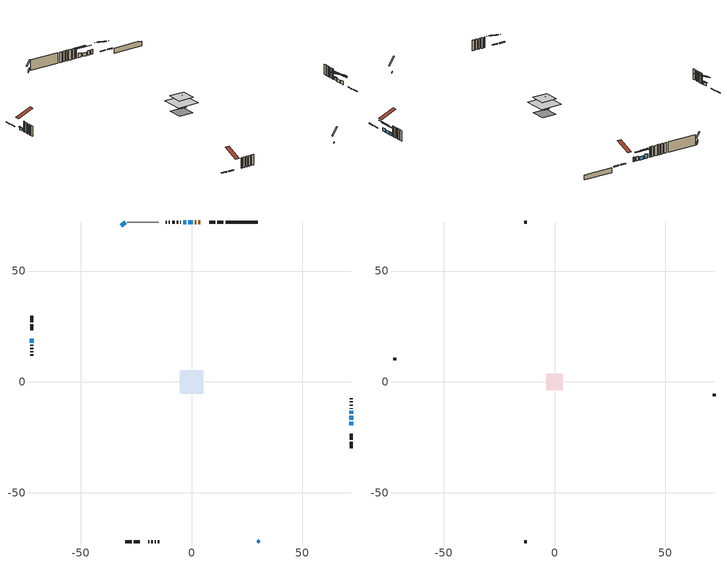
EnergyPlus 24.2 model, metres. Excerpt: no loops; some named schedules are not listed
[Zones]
conditioned space
 floor outside (Floor1 construction): -1.52,-1.52 -1.52,1.52 1.52,1.52 1.52,-1.52 z0.25
 floor adiabatic (AdiabaticFloorConstruction): -5.19,-5.19 -5.19,5.19 5.19,5.19 5.19,-5.19 z2.69
 floor foundation (Slab1 construction): -3.46,-3.46 -3.46,3.46 3.46,3.46 3.46,-3.46 z-2.11
 wall outside (RimJoist1 construction): 14.39,72.07 11.54,72.07 / -29.85,-72.07 -27,-72.07 / -72.07,29.85 -72.07,27 / 72.07,-29.85 72.07,-27 z0.25:0.55
 wall outside (RimJoist2 construction): 10.61,72.07 7.89,72.07 / -26.07,-72.07 -23.35,-72.07 / -72.07,26.07 -72.07,23.35 / 72.07,-26.07 72.07,-23.35 z0.25:0.55
 wall outside (AdiabaticWallConstruction 1): 3.99,72.07 3.13,72.07 z0.25:2.28
 wall outside (AdiabaticWallConstruction): 72.07,-19.45 72.07,-17.85 / 0.46,72.07 -1.37,72.07 / -29.85,72.07 -31.58,70.35 z0.25:1.77; 72.07,-16.92 72.07,-15.14 / 72.07,-14.22 72.07,-12.99 / -72.07,19.45 -72.07,17.62 z0.25:1.47; -2.3,72.07 -3.82,72.07 z0.25:2.28; 29.85,-72.07 30.5,-71.43 z0.25:0.71
 wall outside (Wall1 construction): -4.75,72.07 -5.1,72.07 / -19.45,-72.07 -19.1,-72.07 / -72.07,16.69 -72.07,16.34 / 72.07,-12.07 72.07,-11.71 z0.25:5.13
 wall outside (Wall2 construction): -6.03,72.07 -6.67,72.07 / -18.17,-72.07 -17.53,-72.07 / -72.07,15.41 -72.07,14.78 / 72.07,-10.79 72.07,-10.15 z0.25:5.13
 wall outside (Wall4 construction): -9.69,72.07 -10.14,72.07 / -16.6,-72.07 -16.16,-72.07 / -72.07,13.85 -72.07,13.4 / 72.07,-9.22 72.07,-8.77 z0.25:5.13
 wall outside (Wall5 construction): -11.07,72.07 -11.67,72.07 / -15.23,-72.07 -14.63,-72.07 / -72.07,12.47 -72.07,11.87 / 72.07,-7.85 72.07,-7.24 z0.25:5.13
 wall foundation (FoundationWall1 construction): 15.32,72.07,-2.11 15.32,72.07,0.25 28.4,72.07,0.25 28.4,72.07,-0.04 29.85,72.07,-0.04 29.85,72.07,-2.11
 wall othersidecoefficients (AdiabaticWallConstruction 1): 2.2,72.07 1.39,72.07 z0.25:2.28
 wall othersidecoefficients (Wall3 construction): -7.59,72.07 -8.76,72.07 z0.25:5.13
 wall adiabatic (Wall8 construction): -14.65,72.07 -28.92,72.07 z0.25:5.13
 window (WindowConstruction): 72.07,-19.45 72.07,-17.85 z0.25:1.77
 window (WindowConstruction 1): 72.07,-16.92 72.07,-15.14 z0.25:1.47
 window (WindowConstruction 2): 72.07,-14.21 72.07,-12.99 z0.25:1.47
 window (WindowConstruction 3): 0.46,72.07 -1.37,72.07 z0.25:1.77
 window (WindowConstruction 4): -29.85,72.07 -31.58,70.35 z0.25:1.77
 window (WindowConstruction 5): -2.3,72.07 -3.82,72.07 z0.25:2.28
 window (WindowConstruction 6): -72.07,19.45 -72.07,17.62 z0.25:1.47
 window (WindowConstruction 7): 29.85,-72.07 30.5,-71.43 z0.25:0.71
 door (Door): 3.99,72.07 3.13,72.07 z0.25:2.28
 door inside (Door 1): 2.2,72.07 1.39,72.07 z0.25:2.28
 ceiling adiabatic (AdiabaticFloorConstruction): 5.19,-5.19 5.19,5.19 -5.19,5.19 -5.19,-5.19 z2.69
attic - vented
 floor to conditioned space (Floor2 construction Reversed): -3.72,-3.72 -3.72,3.72 3.72,3.72 3.72,-3.72 z5.13
 floor to conditioned space (Floor3 construction Reversed): -1.25,-1.25 -1.25,1.25 1.25,1.25 1.25,-1.25 z5.13
 wall outside (Wall6 construction): -12.6,72.07 -13.72,72.07 / -13.7,-72.07 -12.58,-72.07 / -72.07,10.94 -72.07,9.82 / 72.07,-6.31 72.07,-5.2 z0.25:5.13
 roof outside (Roof1 construction): 4.92,72.07,5.13 4.92,64.53,8.27 6.96,64.53,8.27 6.96,72.07,5.13; -20.38,-72.07,5.13 -20.38,-64.53,8.27 -22.42,-64.53,8.27 -22.42,-72.07,5.13; -72.07,20.38,5.13 -64.53,20.38,8.27 -64.53,22.42,8.27 -72.07,22.42,5.13; 72.07,-20.38,5.13 64.53,-20.38,8.27 64.53,-22.42,8.27 72.07,-22.42,5.13
shading: 72.07,-15.23 72.07,-22.07 72.49,-22.07 72.49,-15.23 z4.4; 72.07,-12.52 72.07,-19.54 72.49,-19.54 72.49,-12.52 z4.09; 72.07,-12.79 72.07,-14.42 72.49,-14.42 72.49,-12.79 z1.67; -3.99,72.07 3.08,72.07 3.08,72.49 -3.99,72.49 z4.4; -33.43,68.5 -28,73.93 -28.29,74.22 -33.72,68.79 z4.4; -6.44,72.07 0.32,72.07 0.32,72.49 -6.44,72.49 z4.9; -72.07,17.42 -72.07,19.65 -72.49,19.65 -72.49,17.42 z1.67; 34.06,-67.87 26.3,-75.63 26.59,-75.92 34.35,-68.16 z5.74
[Building]
Building 1: Terrain=Suburbs
[Site:Location]
Ottawa Intl AP_ON: Latitude {deg}=45.32; Longitude {deg}=-75.67; Time Zone {hr}=-5; Elevation {m}=115; Keep Site Location Information=Yes
[Site:GroundTemperature:Shallow]
1.18808, -1.19398, -1.38475, -0.254337, 4.28362, 8.80044, 12.7163, 15.1969, 15.4076, 13.3901, 9.57408, 5.19582
[Site:WaterMainsTemperature]
Calculation Method=Schedule; Temperature Schedule=mains temperature schedule
[Material] Roughness=Rough; Thermal Absorptance=0.9
Name | Thickness {m} | Conductivity {W/m-K} | Density {kg/m3} | Specific Heat {J/kg-K} | Solar Absorptance | Visible Absorptance
asphalt or fiberglass shingles | 0.00635 | 0.162714 | 1121.4 | 1465.45 | 0.4 | 0.4
ceiling loosefill ins | 0.169333 | 0.0480833 | 16.02 | 1046.75 | 0.7 | 0.7
ceiling stud and cavity | 0.1397 | 0.130919 | 65.682 | 1177.47 | 0.7 | 0.7
ceiling stud and cavity 1 | 0.1397 | 0.13334 | 65.682 | 1177.47 | 0.7 | 0.7
concrete 4.0 in. | 0.1016 | 1.803125 | 2242.8 | 837.4 | 0.7 | 0.7
concrete 8.0 in. | 0.2032 | 1.803125 | 2242.8 | 837.4 | 0.7 | 0.7
door material | 0.04445 | 0.053851 | 512.64 | 1214.23 | 0.7 | 0.7
door material 1 | 0.04445 | 0.060037 | 512.64 | 1214.23 | 0.7 | 0.7
exterior vertical ins | 0.0457286 | 0.029427 | 32.04 | 1214.23 | 0.7 | 0.7
floor covering | 0.0127 | 0.0433444 | 54.468 | 1339.84 | 0.6 | 0.6
floor rigid ins | 0.103632 | 0.029427 | 32.04 | 1214.23 | 0.7 | 0.7
floor rigid ins 1; wall rigid ins 2 | 0.512978 | 0.029427 | 32.04 | 1214.23 | 0.7 | 0.7
floor stud and cavity | 0.1397 | 0.126697 | 92.3553 | 1139.71 | 0.7 | 0.7
floor stud and cavity 1 | 0.1397 | 1.75129 | 37.0049 | 1207.88 | 0.7 | 0.7
furniture material conditioned space 1 | 0.1524 | 0.115458 | 640.8 | 1214.23 | 0.6 | 0.6
gypsum board | 0.0127 | 0.160291 | 801 | 837.4 | 0.6 | 0.6
gypsum board 1 | 0.0127 | 0.160291 | 801 | 837.4 | 0.7 | 0.7
osb sheathing 0.5 in. | 0.0127 | 0.115458 | 512.64 | 1214.23 | 0.7 | 0.7
osb sheathing 0.5 in. 1 | 0.0127 | 0.115458 | 512.64 | 1214.23 | 0.4 | 0.4
osb sheathing 0.75 in. | 0.01905 | 0.115458 | 512.64 | 1214.23 | 0.7 | 0.7
osb sheathing 2.0 in. | 0.0508 | 0.115458 | 512.64 | 1214.23 | 0.7 | 0.7
rim joist rigid ins; wall rigid ins | 0.051816 | 0.029427 | 32.04 | 1214.23 | 0.7 | 0.7
rim joist stud and cavity | 0.0508 | 0.0407728 | 125.044 | 1163.47 | 0.6 | 0.6
rim joist stud and cavity 1 | 0.0508 | 0.0404867 | 125.044 | 1163.47 | 0.6 | 0.6
wall rigid ins 1 | 0.051816 | 0.029427 | 32.04 | 1214.23 | 0.4 | 0.4
wall stud and cavity | 0.1397 | 0.329215 | 139.0536 | 1170.24 | 0.7 | 0.7
wall stud and cavity 1 | 0.1397 | 0.251076 | 139.0536 | 1170.24 | 0.7 | 0.7
wall stud and cavity 2 | 0.1397 | 0.0763937 | 139.0536 | 1170.24 | 0.7 | 0.7
wall stud and cavity 3 | 0.1397 | 0.365628 | 139.0536 | 1170.24 | 0.7 | 0.7
wall stud and cavity 4 | 0.1397 | 0.469481 | 139.0536 | 1170.24 | 0.7 | 0.7
wall stud and cavity 5 | 0.0889 | 6.9971 | 50.32683 | 1063.81 | 0.6 | 0.6
wall stud and cavity 6 | 0.1397 | 0.256312 | 139.0536 | 1170.24 | 0.7 | 0.7
wall stud and cavity 7 | 0.0889 | 0.380278 | 52.3479 | 1209.89 | 0.7 | 0.7
wall stud and cavity 8 | 0.0889 | 0.391764 | 83.0341 | 1211.67 | 0.7 | 0.7
wood siding | 0.0254 | 0.102417 | 544.68 | 1172.36 | 0.4 | 0.4
wood siding 1 | 0.00254 | 0.102417 | 544.68 | 1172.36 | 0.4 | 0.4
wood siding 2; wood siding 3; wood siding 4 | 0.0254 | 0.102417 | 544.68 | 1172.36 | 0.7 | 0.7
[WindowMaterial:SimpleGlazingSystem]
Name | U-Factor {W/m2-K} | Solar Heat Gain Coefficient
WindowMaterial | 2.1724 | 0.59
WindowMaterial 1 | 2.918492 | 0.63
WindowMaterial 2 | 2.93496 | 0.6
WindowMaterial 3 | 2.15594 | 0.6
WindowMaterial 4 | 2.188869 | 0.59
WindowMaterial 5 | 2.98606 | 0.58
WindowMaterial 6 | 2.95142 | 0.6
WindowMaterial 7 | 3.05136 | 0.42
[Construction]
AdiabaticFloorConstruction: floor stud and cavity 1, floor rigid ins 1, osb sheathing 0.75 in., floor covering
AdiabaticWallConstruction: wood siding 3, wall rigid ins 2, wall stud and cavity 7, gypsum board
AdiabaticWallConstruction 1: wood siding 4, wall rigid ins 2, wall stud and cavity 7, gypsum board
Door: door material
Door 1: door material 1
Floor1 construction: floor stud and cavity, floor rigid ins, osb sheathing 0.75 in., floor covering
Floor2 construction Reversed: gypsum board, ceiling stud and cavity, ceiling loosefill ins
Floor3 construction Reversed: gypsum board, ceiling stud and cavity 1, ceiling loosefill ins
FoundationWall1 construction: concrete 8.0 in., gypsum board 1
furniture construction conditioned space 1: furniture material conditioned space 1
PartitionWallConstruction: gypsum board, wall stud and cavity 8, gypsum board
RimJoist1 construction: wood siding 2, rim joist rigid ins, osb sheathing 2.0 in., rim joist stud and cavity
RimJoist2 construction: wood siding 2, rim joist rigid ins, osb sheathing 2.0 in., rim joist stud and cavity 1
Roof1 construction: asphalt or fiberglass shingles
Slab1 construction: concrete 4.0 in.
Wall1 construction: wood siding, wall rigid ins, osb sheathing 0.5 in., wall stud and cavity, gypsum board
Wall2 construction: wood siding, wall rigid ins, osb sheathing 0.5 in., wall stud and cavity 1, gypsum board
Wall3 construction: osb sheathing 0.5 in. 1, wall stud and cavity 2, gypsum board
Wall4 construction: wood siding, wall rigid ins, osb sheathing 0.5 in., wall stud and cavity 3, gypsum board
Wall5 construction: wood siding, wall rigid ins, osb sheathing 0.5 in., wall stud and cavity 4, gypsum board
Wall6 construction: wood siding 1, wall stud and cavity 5
Wall8 construction: wall rigid ins 1, osb sheathing 0.5 in., wall stud and cavity 6, gypsum board
WindowConstruction: WindowMaterial
WindowConstruction 1: WindowMaterial 1
WindowConstruction 2: WindowMaterial 2
WindowConstruction 3: WindowMaterial 3
WindowConstruction 4: WindowMaterial 4
WindowConstruction 5: WindowMaterial 5
WindowConstruction 6: WindowMaterial 6
WindowConstruction 7: WindowMaterial 7
[Zone] Multiplier=1; Part of Total Floor Area=Yes
Name | Volume {m3}
attic - vented | 30.9767
conditioned space | 395.8
[Space]
Name | Zone | Volume {m3}
attic - vented 1 | attic - vented | 30.9767
conditioned space 1 | conditioned space | 395.8
[ZoneInfiltration:EffectiveLeakageArea]
infil attic - vented 1: Zone or Space=attic - vented 1; Schedule=Always On Discrete; Effective Air Leakage Area {cm2}=2592.84; Stack Coefficient=0.000557573; Wind Coefficient=1.59541e-05
[ZoneMixing]
whole house fan mix: Zone or Space=attic - vented; Schedule=Always On Continuous; Design Flow Rate Calculation Method=Flow/Zone; Design Flow Rate {m3/s}=0; Source Zone or Space=conditioned space
[SurfaceProperty:ExposedFoundationPerimeter]
Slab1: Exposed Perimeter Calculation Method=TotalExposedPerimeter; Total Exposed Perimeter {m}=14.533
[SurfaceProperty:OtherSideCoefficients]
other non-freezing space: Combined Convective/Radiative Film Coefficient {W/m2-K}=8.35; Constant Temperature Coefficient=1; External Dry-Bulb Temperature Coefficient=0; Ground Temperature Coefficient=0; Wind Speed Coefficient=0; Zone Air Temperature Coefficient=0; Constant Temperature Schedule=other non-freezing space; Previous Other Side Temperature Coefficient=0
[InternalMass] Zone or ZoneList=conditioned space; Space or SpaceList=conditioned space 1
Name | Construction | Surface Area {m2}
furniture mass conditioned space 1 | furniture construction conditioned space 1 | 65.8879
partition wall mass | PartitionWallConstruction | 164.72
[Lights]
interior lighting: Zone or ZoneList or Space or SpaceList=conditioned space 1; Schedule=interior lighting schedule; Design Level Calculation Method=LightingLevel; Lighting Level {W}=343.2; Return Air Fraction=0; Fraction Radiant=0.6; Fraction Visible=0.2; Fraction Replaceable=1
[People]
occupants: Zone or ZoneList or Space or SpaceList=conditioned space 1; Number of People Schedule=occupants schedule; Number of People Calculation Method=People; Number of People=3; Fraction Radiant=0.314171; Sensible Heat Fraction=0.56303; Activity Level Schedule=occupants activity schedule; Carbon Dioxide Generation Rate {m3/s-W}=0; Enable ASHRAE 55 Comfort Warnings=No; Mean Radiant Temperature Calculation Type=EnclosureAveraged
[ElectricEquipment] Zone or ZoneList or Space or SpaceList=conditioned space 1; Design Level Calculation Method=EquipmentLevel
Name | Schedule | Design Level {W} | Fraction Latent | Fraction Radiant | Fraction Lost
clothes dryer | clothes dryer schedule | 140.772 | 0.015 | 0.081 | 0.85
clothes washer | clothes washer schedule | 32.1985 | 0.03 | 0.162 | 0.7
cooking range | cooking range schedule | 208.969 | 0.08 | 0.432 | 0.2
dishwasher | dishwasher schedule | 66.8632 | 0.3 | 0.18 | 0.4
fridge | fridge schedule | 72.9452 | 0 | 0.6 | 0
mech vent bath fan 0 | mech vent bath fan 0 schedule | 50.2 | 0 | 0 | 1
mech vent bath fan 1 | mech vent bath fan 1 schedule | 50.2 | 0 | 0 | 1
mech vent house fan | mech vent house fan schedule | 0 | 0 | 0 | 1
mech vent house fan cfis | mech vent house fan cfis schedule | 0 | 0 | 0 | 0
mech vent range fan 0 | mech vent range fan 0 schedule | 57 | 0 | 0 | 1
misc plug loads | misc plug loads schedule | 494.7 | 0.045 | 0.513 | 0.1
whole house fan | Always On Discrete | 0 | 0 | 0 | 1
[OtherEquipment] Zone or ZoneList or Space or SpaceList=conditioned space 1; Design Level Calculation Method=EquipmentLevel
Name | Fuel Type | Schedule | Design Level {W} | Fraction Latent | Fraction Radiant | Fraction Lost
clothes dryer 1 | Electricity | clothes dryer schedule | 0 | 0.015 | 0.081 | 0.85
cooking range 1 | Electricity | cooking range schedule | 0 | 0.08 | 0.432 | 0.2
general water use latent | None | general water use schedule | 59.3978 | 1 | 0 | 0
general water use sensible | None | general water use schedule | -58.539 | 0 | 0.6 | 0
mech vent house fan latent load | None | Always On Discrete | 0 | 1 | 0 | 0
mech vent house fan sensible load | None | Always On Discrete | 0 | 0 | 0 | 0
water heater energy adjustment1 | NaturalGas | Always On Discrete | 0.01 | 0 | 0 | 1
[ZoneInfiltration:DesignFlowRate] Zone or ZoneList or Space or SpaceList=conditioned space 1; Schedule=Always On Discrete; Design Flow Rate Calculation Method=Flow/Zone; Design Flow Rate {m3/s}=0
infil flow; natural vent flow; whole house fan flow
[Foundation:Kiva]
Foundation Kiva 1: Initial Indoor Air Temperature {C}=18; Wall Height Above Grade {m}=0.249997; Wall Depth Below Slab {m}=0.2032; Custom Block Material Name 1=exterior vertical ins; Custom Block Depth 1 {m}=2.36001; Custom Block X Position 1 {m}=0.2159; Custom Block Z Position 1 {m}=0
[Foundation:Kiva:Settings]
Soil Conductivity {W/m-K}=0.849921; Soil Density {kg/m3}=1842.3; Soil Specific Heat {J/kg-K}=418.7; Ground Solar Absorptivity=0.9; Ground Thermal Absorptivity=0.9; Ground Surface Roughness {m}=0.03; Far-Field Width {m}=40; Deep-Ground Boundary Condition=ZeroFlux; Deep-Ground Depth {m}=40; Minimum Cell Dimension {m}=0.2; Maximum Cell Growth Coefficient=3; Simulation Timestep=Timestep
[Exterior:Lights]
exterior lighting: Schedule=exterior lighting schedule; Design Level {W}=75.6
[Schedule:Constant]
Name | Hourly Value
Always On Continuous; mech vent house fan schedule; mech vent house fan cfis schedule; Always On Discrete | 1
other non-freezing space; fridge schedule | 0
occupants activity schedule | 117.228
[Schedule:Week:Daily]
interior lighting schedule Week Rule - Jan1-Jan27: interior lighting schedule day, interior lighting schedule day, interior lighting schedule day, interior lighting schedule day, interior lighting schedule day, interior lighting schedule day, interior lighting schedule day, interior lighting schedule default day, interior lighting schedule default day, interior lighting schedule default day, interior lighting schedule default day, interior lighting schedule default day
interior lighting schedule Week Rule - Jan28-Feb3: interior lighting schedule day, interior lighting schedule day, interior lighting schedule day, interior lighting schedule day, interior lighting schedule day 1, interior lighting schedule day 1, interior lighting schedule day 1, interior lighting schedule default day, interior lighting schedule default day, interior lighting schedule default day, interior lighting schedule default day, interior lighting schedule default day
interior lighting schedule Week Rule - Feb4-Feb24: interior lighting schedule day 1, interior lighting schedule day 1, interior lighting schedule day 1, interior lighting schedule day 1, interior lighting schedule day 1, interior lighting schedule day 1, interior lighting schedule day 1, interior lighting schedule default day, interior lighting schedule default day, interior lighting schedule default day, interior lighting schedule default day, interior lighting schedule default day
interior lighting schedule Week Rule - Feb25-Mar3: interior lighting schedule day 1, interior lighting schedule day 1, interior lighting schedule day 1, interior lighting schedule day 1, interior lighting schedule day 2, interior lighting schedule day 2, interior lighting schedule day 2, interior lighting schedule default day, interior lighting schedule default day, interior lighting schedule default day, interior lighting schedule default day, interior lighting schedule default day
interior lighting schedule Week Rule - Mar4-Mar31: interior lighting schedule day 2, interior lighting schedule day 2, interior lighting schedule day 2, interior lighting schedule day 2, interior lighting schedule day 2, interior lighting schedule day 2, interior lighting schedule day 2, interior lighting schedule default day, interior lighting schedule default day, interior lighting schedule default day, interior lighting schedule default day, interior lighting schedule default day
interior lighting schedule Week Rule - Apr1-Apr28: interior lighting schedule day 3, interior lighting schedule day 3, interior lighting schedule day 3, interior lighting schedule day 3, interior lighting schedule day 3, interior lighting schedule day 3, interior lighting schedule day 3, interior lighting schedule default day, interior lighting schedule default day, interior lighting schedule default day, interior lighting schedule default day, interior lighting schedule default day
interior lighting schedule Week Rule - Apr29-May5: interior lighting schedule day 3, interior lighting schedule day 3, interior lighting schedule day 4, interior lighting schedule day 4, interior lighting schedule day 4, interior lighting schedule day 4, interior lighting schedule day 4, interior lighting schedule default day, interior lighting schedule default day, interior lighting schedule default day, interior lighting schedule default day, interior lighting schedule default day
interior lighting schedule Week Rule - May6-May26: interior lighting schedule day 4, interior lighting schedule day 4, interior lighting schedule day 4, interior lighting schedule day 4, interior lighting schedule day 4, interior lighting schedule day 4, interior lighting schedule day 4, interior lighting schedule default day, interior lighting schedule default day, interior lighting schedule default day, interior lighting schedule default day, interior lighting schedule default day
interior lighting schedule Week Rule - May27-Jun2: interior lighting schedule day 4, interior lighting schedule day 4, interior lighting schedule day 4, interior lighting schedule day 4, interior lighting schedule day 4, interior lighting schedule day 5, interior lighting schedule day 5, interior lighting schedule default day, interior lighting schedule default day, interior lighting schedule default day, interior lighting schedule default day, interior lighting schedule default day
interior lighting schedule Week Rule - Jun3-Jun30: interior lighting schedule day 5, interior lighting schedule day 5, interior lighting schedule day 5, interior lighting schedule day 5, interior lighting schedule day 5, interior lighting schedule day 5, interior lighting schedule day 5, interior lighting schedule default day, interior lighting schedule default day, interior lighting schedule default day, interior lighting schedule default day, interior lighting schedule default day
interior lighting schedule Week Rule - Jul1-Jul28: interior lighting schedule day 6, interior lighting schedule day 6, interior lighting schedule day 6, interior lighting schedule day 6, interior lighting schedule day 6, interior lighting schedule day 6, interior lighting schedule day 6, interior lighting schedule default day, interior lighting schedule default day, interior lighting schedule default day, interior lighting schedule default day, interior lighting schedule default day
interior lighting schedule Week Rule - Jul29-Aug4: interior lighting schedule day 6, interior lighting schedule day 6, interior lighting schedule day 6, interior lighting schedule day 7, interior lighting schedule day 7, interior lighting schedule day 7, interior lighting schedule day 7, interior lighting schedule default day, interior lighting schedule default day, interior lighting schedule default day, interior lighting schedule default day, interior lighting schedule default day
interior lighting schedule Week Rule - Aug5-Aug25: interior lighting schedule day 7, interior lighting schedule day 7, interior lighting schedule day 7, interior lighting schedule day 7, interior lighting schedule day 7, interior lighting schedule day 7, interior lighting schedule day 7, interior lighting schedule default day, interior lighting schedule default day, interior lighting schedule default day, interior lighting schedule default day, interior lighting schedule default day
interior lighting schedule Week Rule - Aug26-Sep1: interior lighting schedule day 7, interior lighting schedule day 7, interior lighting schedule day 7, interior lighting schedule day 7, interior lighting schedule day 7, interior lighting schedule day 7, interior lighting schedule day 8, interior lighting schedule default day, interior lighting schedule default day, interior lighting schedule default day, interior lighting schedule default day, interior lighting schedule default day
interior lighting schedule Week Rule - Sep2-Sep29: interior lighting schedule day 8, interior lighting schedule day 8, interior lighting schedule day 8, interior lighting schedule day 8, interior lighting schedule day 8, interior lighting schedule day 8, interior lighting schedule day 8, interior lighting schedule default day, interior lighting schedule default day, interior lighting schedule default day, interior lighting schedule default day, interior lighting schedule default day
interior lighting schedule Week Rule - Sep30-Oct6: interior lighting schedule day 8, interior lighting schedule day 9, interior lighting schedule day 9, interior lighting schedule day 9, interior lighting schedule day 9, interior lighting schedule day 9, interior lighting schedule day 9, interior lighting schedule default day, interior lighting schedule default day, interior lighting schedule default day, interior lighting schedule default day, interior lighting schedule default day
interior lighting schedule Week Rule - Oct7-Oct27: interior lighting schedule day 9, interior lighting schedule day 9, interior lighting schedule day 9, interior lighting schedule day 9, interior lighting schedule day 9, interior lighting schedule day 9, interior lighting schedule day 9, interior lighting schedule default day, interior lighting schedule default day, interior lighting schedule default day, interior lighting schedule default day, interior lighting schedule default day
interior lighting schedule Week Rule - Oct28-Nov3: interior lighting schedule day 9, interior lighting schedule day 9, interior lighting schedule day 9, interior lighting schedule day 9, interior lighting schedule day 10, interior lighting schedule day 10, interior lighting schedule day 10, interior lighting schedule default day, interior lighting schedule default day, interior lighting schedule default day, interior lighting schedule default day, interior lighting schedule default day
interior lighting schedule Week Rule - Nov4-Nov24: interior lighting schedule day 10, interior lighting schedule day 10, interior lighting schedule day 10, interior lighting schedule day 10, interior lighting schedule day 10, interior lighting schedule day 10, interior lighting schedule day 10, interior lighting schedule default day, interior lighting schedule default day, interior lighting schedule default day, interior lighting schedule default day, interior lighting schedule default day
interior lighting schedule Week Rule - Nov25-Dec1: interior lighting schedule day 10, interior lighting schedule day 10, interior lighting schedule day 10, interior lighting schedule day 10, interior lighting schedule day 10, interior lighting schedule day 10, interior lighting schedule day 11, interior lighting schedule default day, interior lighting schedule default day, interior lighting schedule default day, interior lighting schedule default day, interior lighting schedule default day
interior lighting schedule Week Rule - Dec2-Dec31: interior lighting schedule day 11, interior lighting schedule day 11, interior lighting schedule day 11, interior lighting schedule day 11, interior lighting schedule day 11, interior lighting schedule day 11, interior lighting schedule day 11, interior lighting schedule default day, interior lighting schedule default day, interior lighting schedule default day, interior lighting schedule default day, interior lighting schedule default day
occupants schedule Week Rule - Jan1-Dec31: occupants schedule day, occupants schedule day, occupants schedule day, occupants schedule day, occupants schedule day, occupants schedule day, occupants schedule day, occupants schedule default day, occupants schedule default day, occupants schedule default day, occupants schedule default day, occupants schedule default day
clothes dryer schedule Week Rule - Jan1-Dec31: clothes dryer schedule day, clothes dryer schedule day, clothes dryer schedule day, clothes dryer schedule day, clothes dryer schedule day, clothes dryer schedule day, clothes dryer schedule day, clothes dryer schedule default day, clothes dryer schedule default day, clothes dryer schedule default day, clothes dryer schedule default day, clothes dryer schedule default day
clothes washer schedule Week Rule - Jan1-Dec31: clothes washer schedule day, clothes washer schedule day, clothes washer schedule day, clothes washer schedule day, clothes washer schedule day, clothes washer schedule day, clothes washer schedule day, clothes washer schedule default day, clothes washer schedule default day, clothes washer schedule default day, clothes washer schedule default day, clothes washer schedule default day
cooking range schedule Week Rule - Jan1-Dec31: cooking range schedule day, cooking range schedule day, cooking range schedule day, cooking range schedule day, cooking range schedule day, cooking range schedule day, cooking range schedule day, cooking range schedule default day, cooking range schedule default day, cooking range schedule default day, cooking range schedule default day, cooking range schedule default day
dishwasher schedule Week Rule - Jan1-Dec31: dishwasher schedule day, dishwasher schedule day, dishwasher schedule day, dishwasher schedule day, dishwasher schedule day, dishwasher schedule day, dishwasher schedule day, dishwasher schedule default day, dishwasher schedule default day, dishwasher schedule default day, dishwasher schedule default day, dishwasher schedule default day
mech vent bath fan 0 schedule Week Rule - Jan1-Dec31: mech vent bath fan 0 schedule day, mech vent bath fan 0 schedule day, mech vent bath fan 0 schedule day, mech vent bath fan 0 schedule day, mech vent bath fan 0 schedule day, mech vent bath fan 0 schedule day, mech vent bath fan 0 schedule day, mech vent bath fan 0 schedule default day, mech vent bath fan 0 schedule default day, mech vent bath fan 0 schedule default day, mech vent bath fan 0 schedule default day, mech vent bath fan 0 schedule default day
mech vent bath fan 1 schedule Week Rule - Jan1-Dec31: mech vent bath fan 1 schedule day, mech vent bath fan 1 schedule day, mech vent bath fan 1 schedule day, mech vent bath fan 1 schedule day, mech vent bath fan 1 schedule day, mech vent bath fan 1 schedule day, mech vent bath fan 1 schedule day, mech vent bath fan 1 schedule default day, mech vent bath fan 1 schedule default day, mech vent bath fan 1 schedule default day, mech vent bath fan 1 schedule default day, mech vent bath fan 1 schedule default day
mech vent range fan 0 schedule Week Rule - Jan1-Dec31: mech vent range fan 0 schedule day, mech vent range fan 0 schedule day, mech vent range fan 0 schedule day, mech vent range fan 0 schedule day, mech vent range fan 0 schedule day, mech vent range fan 0 schedule day, mech vent range fan 0 schedule day, mech vent range fan 0 schedule default day, mech vent range fan 0 schedule default day, mech vent range fan 0 schedule default day, mech vent range fan 0 schedule default day, mech vent range fan 0 schedule default day
misc plug loads schedule Week Rule - Jan1-Dec31: misc plug loads schedule day, misc plug loads schedule day, misc plug loads schedule day, misc plug loads schedule day, misc plug loads schedule day, misc plug loads schedule day, misc plug loads schedule day, misc plug loads schedule default day, misc plug loads schedule default day, misc plug loads schedule default day, misc plug loads schedule default day, misc plug loads schedule default day
general water use schedule Week Rule - Jan1-Dec31: general water use schedule day, general water use schedule day, general water use schedule day, general water use schedule day, general water use schedule day, general water use schedule day, general water use schedule day, general water use schedule default day, general water use schedule default day, general water use schedule default day, general water use schedule default day, general water use schedule default day
exterior lighting schedule Week Rule - Jan1-Jan27: exterior lighting schedule day, exterior lighting schedule day, exterior lighting schedule day, exterior lighting schedule day, exterior lighting schedule day, exterior lighting schedule day, exterior lighting schedule day, exterior lighting schedule default day, exterior lighting schedule default day, exterior lighting schedule default day, exterior lighting schedule default day, exterior lighting schedule default day
exterior lighting schedule Week Rule - Jan28-Feb3: exterior lighting schedule day, exterior lighting schedule day, exterior lighting schedule day, exterior lighting schedule day, exterior lighting schedule day 1, exterior lighting schedule day 1, exterior lighting schedule day 1, exterior lighting schedule default day, exterior lighting schedule default day, exterior lighting schedule default day, exterior lighting schedule default day, exterior lighting schedule default day
exterior lighting schedule Week Rule - Feb4-Feb24: exterior lighting schedule day 1, exterior lighting schedule day 1, exterior lighting schedule day 1, exterior lighting schedule day 1, exterior lighting schedule day 1, exterior lighting schedule day 1, exterior lighting schedule day 1, exterior lighting schedule default day, exterior lighting schedule default day, exterior lighting schedule default day, exterior lighting schedule default day, exterior lighting schedule default day
exterior lighting schedule Week Rule - Feb25-Mar3: exterior lighting schedule day 1, exterior lighting schedule day 1, exterior lighting schedule day 1, exterior lighting schedule day 1, exterior lighting schedule day 2, exterior lighting schedule day 2, exterior lighting schedule day 2, exterior lighting schedule default day, exterior lighting schedule default day, exterior lighting schedule default day, exterior lighting schedule default day, exterior lighting schedule default day
exterior lighting schedule Week Rule - Mar4-Mar31: exterior lighting schedule day 2, exterior lighting schedule day 2, exterior lighting schedule day 2, exterior lighting schedule day 2, exterior lighting schedule day 2, exterior lighting schedule day 2, exterior lighting schedule day 2, exterior lighting schedule default day, exterior lighting schedule default day, exterior lighting schedule default day, exterior lighting schedule default day, exterior lighting schedule default day
exterior lighting schedule Week Rule - Apr1-Apr28: exterior lighting schedule day 3, exterior lighting schedule day 3, exterior lighting schedule day 3, exterior lighting schedule day 3, exterior lighting schedule day 3, exterior lighting schedule day 3, exterior lighting schedule day 3, exterior lighting schedule default day, exterior lighting schedule default day, exterior lighting schedule default day, exterior lighting schedule default day, exterior lighting schedule default day
exterior lighting schedule Week Rule - Apr29-May5: exterior lighting schedule day 3, exterior lighting schedule day 3, exterior lighting schedule day 4, exterior lighting schedule day 4, exterior lighting schedule day 4, exterior lighting schedule day 4, exterior lighting schedule day 4, exterior lighting schedule default day, exterior lighting schedule default day, exterior lighting schedule default day, exterior lighting schedule default day, exterior lighting schedule default day
exterior lighting schedule Week Rule - May6-May26: exterior lighting schedule day 4, exterior lighting schedule day 4, exterior lighting schedule day 4, exterior lighting schedule day 4, exterior lighting schedule day 4, exterior lighting schedule day 4, exterior lighting schedule day 4, exterior lighting schedule default day, exterior lighting schedule default day, exterior lighting schedule default day, exterior lighting schedule default day, exterior lighting schedule default day
exterior lighting schedule Week Rule - May27-Jun2: exterior lighting schedule day 4, exterior lighting schedule day 4, exterior lighting schedule day 4, exterior lighting schedule day 4, exterior lighting schedule day 4, exterior lighting schedule day 5, exterior lighting schedule day 5, exterior lighting schedule default day, exterior lighting schedule default day, exterior lighting schedule default day, exterior lighting schedule default day, exterior lighting schedule default day
exterior lighting schedule Week Rule - Jun3-Jun30: exterior lighting schedule day 5, exterior lighting schedule day 5, exterior lighting schedule day 5, exterior lighting schedule day 5, exterior lighting schedule day 5, exterior lighting schedule day 5, exterior lighting schedule day 5, exterior lighting schedule default day, exterior lighting schedule default day, exterior lighting schedule default day, exterior lighting schedule default day, exterior lighting schedule default day
[Schedule:Year]
interior lighting schedule: interior lighting schedule Week Rule - Jan1-Jan27, 1, 1, 1, 27, interior lighting schedule Week Rule - Jan28-Feb3, 1, 28, 2, 3, interior lighting schedule Week Rule - Feb4-Feb24, 2, 4, 2, 24, interior lighting schedule Week Rule - Feb25-Mar3, 2, 25, 3, 3, interior lighting schedule Week Rule - Mar4-Mar31, 3, 4, 3, 31, interior lighting schedule Week Rule - Apr1-Apr28, 4, 1, 4, 28, interior lighting schedule Week Rule - Apr29-May5, 4, 29, 5, 5, interior lighting schedule Week Rule - May6-May26, 5, 6, 5, 26, interior lighting schedule Week Rule - May27-Jun2, 5, 27, 6, 2, interior lighting schedule Week Rule - Jun3-Jun30, 6, 3, 6, 30, interior lighting schedule Week Rule - Jul1-Jul28, 7, 1, 7, 28, interior lighting schedule Week Rule - Jul29-Aug4, 7, 29, 8, 4, interior lighting schedule Week Rule - Aug5-Aug25, 8, 5, 8, 25, interior lighting schedule Week Rule - Aug26-Sep1, 8, 26, 9, 1, interior lighting schedule Week Rule - Sep2-Sep29, 9, 2, 9, 29, interior lighting schedule Week Rule - Sep30-Oct6, 9, 30, 10, 6, interior lighting schedule Week Rule - Oct7-Oct27, 10, 7, 10, 27, interior lighting schedule Week Rule - Oct28-Nov3, 10, 28, 11, 3, interior lighting schedule Week Rule - Nov4-Nov24, 11, 4, 11, 24, interior lighting schedule Week Rule - Nov25-Dec1, 11, 25, 12, 1, interior lighting schedule Week Rule - Dec2-Dec31, 12, 2, 12, 31
occupants schedule: occupants schedule Week Rule - Jan1-Dec31, 1, 1, 12, 31
clothes dryer schedule: clothes dryer schedule Week Rule - Jan1-Dec31, 1, 1, 12, 31
clothes washer schedule: clothes washer schedule Week Rule - Jan1-Dec31, 1, 1, 12, 31
cooking range schedule: cooking range schedule Week Rule - Jan1-Dec31, 1, 1, 12, 31
dishwasher schedule: dishwasher schedule Week Rule - Jan1-Dec31, 1, 1, 12, 31
mech vent bath fan 0 schedule: mech vent bath fan 0 schedule Week Rule - Jan1-Dec31, 1, 1, 12, 31
mech vent bath fan 1 schedule: mech vent bath fan 1 schedule Week Rule - Jan1-Dec31, 1, 1, 12, 31
mech vent range fan 0 schedule: mech vent range fan 0 schedule Week Rule - Jan1-Dec31, 1, 1, 12, 31
misc plug loads schedule: misc plug loads schedule Week Rule - Jan1-Dec31, 1, 1, 12, 31
general water use schedule: general water use schedule Week Rule - Jan1-Dec31, 1, 1, 12, 31
exterior lighting schedule: exterior lighting schedule Week Rule - Jan1-Jan27, 1, 1, 1, 27, exterior lighting schedule Week Rule - Jan28-Feb3, 1, 28, 2, 3, exterior lighting schedule Week Rule - Feb4-Feb24, 2, 4, 2, 24, exterior lighting schedule Week Rule - Feb25-Mar3, 2, 25, 3, 3, exterior lighting schedule Week Rule - Mar4-Mar31, 3, 4, 3, 31, exterior lighting schedule Week Rule - Apr1-Apr28, 4, 1, 4, 28, exterior lighting schedule Week Rule - Apr29-May5, 4, 29, 5, 5, exterior lighting schedule Week Rule - May6-May26, 5, 6, 5, 26, exterior lighting schedule Week Rule - May27-Jun2, 5, 27, 6, 2, exterior lighting schedule Week Rule - Jun3-Jun30, 6, 3, 6, 30, exterior lighting schedule Week Rule - Jul1-Jul28, 7, 1, 7, 28, exterior lighting schedule Week Rule - Jul29-Aug4, 7, 29, 8, 4, exterior lighting schedule Week Rule - Aug5-Aug25, 8, 5, 8, 25, exterior lighting schedule Week Rule - Aug26-Sep1, 8, 26, 9, 1, exterior lighting schedule Week Rule - Sep2-Sep29, 9, 2, 9, 29, exterior lighting schedule Week Rule - Sep30-Oct6, 9, 30, 10, 6, exterior lighting schedule Week Rule - Oct7-Oct27, 10, 7, 10, 27, exterior lighting schedule Week Rule - Oct28-Nov3, 10, 28, 11, 3, exterior lighting schedule Week Rule - Nov4-Nov24, 11, 4, 11, 24, exterior lighting schedule Week Rule - Nov25-Dec1, 11, 25, 12, 1, exterior lighting schedule Week Rule - Dec2-Dec31, 12, 2, 12, 31
[Schedule:Compact]
mains temperature schedule: Through: 01/01, For: AllDays, Until: 24:00, 5.98056, Through: 01/02, For: AllDays, Until: 24:00, 5.90111, Through: 01/03, For: AllDays, Until: 24:00, 5.82222, Through: 01/04, For: AllDays, Until: 24:00, 5.74556, Through: 01/05, For: AllDays, Until: 24:00, 5.66944, Through: 01/06, For: AllDays, Until: 24:00, 5.595, Through: 01/07, For: AllDays, Until: 24:00, 5.52222, Through: 01/08, For: AllDays, Until: 24:00, 5.45, Through: 01/09, For: AllDays, Until: 24:00, 5.38, Through: 01/10, For: AllDays, Until: 24:00, 5.31111, Through: 01/11, For: AllDays, Until: 24:00, 5.24333, Through: 01/12, For: AllDays, Until: 24:00, 5.17778, Through: 01/13, For: AllDays, Until: 24:00, 5.11333, Through: 01/14, For: AllDays, Until: 24:00, 5.05, Through: 01/15, For: AllDays, Until: 24:00, 4.98833, Through: 01/16, For: AllDays, Until: 24:00, 4.92889, Through: 01/17, For: AllDays, Until: 24:00, 4.87, Through: 01/18, For: AllDays, Until: 24:00, 4.81333, Through: 01/19, For: AllDays, Until: 24:00, 4.75833, Through: 01/20, For: AllDays, Until: 24:00, 4.70444, Through: 01/21, For: AllDays, Until: 24:00, 4.65278, Through: 01/22, For: AllDays, Until: 24:00, 4.60222, Through: 01/23, For: AllDays, Until: 24:00, 4.55333, Through: 01/24, For: AllDays, Until: 24:00, 4.50667, Through: 01/25, For: AllDays, Until: 24:00, 4.46111, Through: 01/26, For: AllDays, Until: 24:00, 4.41722, Through: 01/27, For: AllDays, Until: 24:00, 4.37556, Through: 01/28, For: AllDays, Until: 24:00, 4.335, Through: 01/29, For: AllDays, Until: 24:00, 4.29667, Through: 01/30, For: AllDays, Until: 24:00, 4.26, Through: 01/31, For: AllDays, Until: 24:00, 4.225, Through: 02/01, For: AllDays, Until: 24:00, 4.19167, Through: 02/02, For: AllDays, Until: 24:00, 4.16, Through: 02/03, For: AllDays, Until: 24:00, 4.13056, Through: 02/04, For: AllDays, Until: 24:00, 4.10278, Through: 02/05, For: AllDays, Until: 24:00, 4.07667, Through: 02/06, For: AllDays, Until: 24:00, 4.05222, Through: 02/07, For: AllDays, Until: 24:00, 4.03, Through: 02/08, For: AllDays, Until: 24:00, 4.00889, Through: 02/09, For: AllDays, Until: 24:00, 3.99056, Through: 02/10, For: AllDays, Until: 24:00, 3.97333, Through: 02/11, For: AllDays, Until: 24:00, 3.95833, Through: 02/12, For: AllDays, Until: 24:00, 3.945, Through: 02/13, For: AllDays, Until: 24:00, 3.93333, Through: 02/14, For: AllDays, Until: 24:00, 3.92389, Through: 02/15, For: AllDays, Until: 24:00, 3.91611, Through: 02/16, For: AllDays, Until: 24:00, 3.91, Through: 02/17, For: AllDays, Until: 24:00, 3.90611, Through: 02/18, For: AllDays, Until: 24:00, 3.90389, Through: 02/19, For: AllDays, Until: 24:00, 3.90389, Through: 02/20, For: AllDays, Until: 24:00, 3.905, Through: 02/21, For: AllDays, Until: 24:00, 3.90889, Through: 02/22, For: AllDays, Until: 24:00, 3.91389, Through: 02/23, For: AllDays, Until: 24:00, 3.92111, Through: 02/24, For: AllDays, Until: 24:00, 3.93, Through: 02/25, For: AllDays, Until: 24:00, 3.94056, Through: 02/26, For: AllDays, Until: 24:00, 3.95333, Through: 02/27, For: AllDays, Until: 24:00, 3.96778, Through: 02/28, For: AllDays, Until: 24:00, 3.98444, Through: 03/01, For: AllDays, Until: 24:00, 4.00278, Through: 03/02, For: AllDays, Until: 24:00, 4.02278, Through: 03/03, For: AllDays, Until: 24:00, 4.04444, Through: 03/04, For: AllDays, Until: 24:00, 4.06833, Through: 03/05, For: AllDays, Until: 24:00, 4.09389, Through: 03/06, For: AllDays, Until: 24:00, 4.12111, Through: 03/07, For: AllDays, Until: 24:00, 4.15, Through: 03/08, For: AllDays, Until: 24:00, 4.18111, Through: 03/09, For: AllDays, Until: 24:00, 4.21333, Through: 03/10, For: AllDays, Until: 24:00, 4.24778, Through: 03/11, For: AllDays, Until: 24:00, 4.28389, Through: 03/12, For: AllDays, Until: 24:00, 4.32222, Through: 03/13, For: AllDays, Until: 24:00, 4.36167, Through: 03/14, For: AllDays, Until: 24:00, 4.40333, Through: 03/15, For: AllDays, Until: 24:00, 4.44611, Through: 03/16, For: AllDays, Until: 24:00, 4.49111, Through: 03/17, For: AllDays, Until: 24:00, 4.53722, Through: 03/18, For: AllDays, Until: 24:00, 4.58556, Through: 03/19, For: AllDays, Until: 24:00, 4.63556, Through: 03/20, For: AllDays, Until: 24:00, 4.68667, Through: 03/21, For: AllDays, Until: 24:00, 4.74, Through: 03/22, For: AllDays, Until: 24:00, 4.79444, Through: 03/23, For: AllDays, Until: 24:00, 4.85111, Through: 03/24, For: AllDays, Until: 24:00, 4.90889, Through: 03/25, For: AllDays, Until: 24:00, 4.96833, Through: 03/26, For: AllDays, Until: 24:00, 5.02944, Through: 03/27, For: AllDays, Until: 24:00, 5.09167, Through: 03/28, For: AllDays, Until: 24:00, 5.15556, Through: 03/29, For: AllDays, Until: 24:00, 5.22111, Through: 03/30, For: AllDays, Until: 24:00, 5.28833, Through: 03/31, For: AllDays, Until: 24:00, 5.35667, Through: 04/01, For: AllDays, Until: 24:00, 5.42667, Through: 04/02, For: AllDays, Until: 24:00, 5.49778, Through: 04/03, For: AllDays, Until: 24:00, 5.57056, Through: 04/04, For: AllDays, Until: 24:00, 5.64444, Through: 04/05, For: AllDays, Until: 24:00, 5.71944, Through: 04/06, For: AllDays, Until: 24:00, 5.79611, Through: 04/07, For: AllDays, Until: 24:00, 5.87444, Through: 04/08, For: AllDays, Until: 24:00, 5.95389, Through: 04/09, For: AllDays, Until: 24:00, 6.03389, Through: 04/10, For: AllDays, Until: 24:00, 6.11611, Through: 04/11, For: AllDays, Until: 24:00, 6.19889, Through: 04/12, For: AllDays, Until: 24:00, 6.28278, Through: 04/13, For: AllDays, Until: 24:00, 6.36833, Through: 04/14, For: AllDays, Until: 24:00, 6.45444, Through: 04/15, For: AllDays, Until: 24:00, 6.54222, Through: 04/16, For: AllDays, Until: 24:00, 6.63056, Through: 04/17, For: AllDays, Until: 24:00, 6.72056, Through: 04/18, For: AllDays, Until: 24:00, 6.81111, Through: 04/19, For: AllDays, Until: 24:00, 6.90278, Through: 04/20, For: AllDays, Until: 24:00, 6.99556, Through: 04/21, For: AllDays, Until: 24:00, 7.08889, Through: 04/22, For: AllDays, Until: 24:00, 7.18333, Through: 04/23, For: AllDays, Until: 24:00, 7.27889, Through: 04/24, For: AllDays, Until: 24:00, 7.375, Through: 04/25, For: AllDays, Until: 24:00, 7.47222, Through: 04/26, For: AllDays, Until: 24:00, 7.57, Through: 04/27, For: AllDays, Until: 24:00, 7.66889, Through: 04/28, For: AllDays, Until: 24:00, 7.76833, Through: 04/29, For: AllDays, Until: 24:00, 7.86833, Through: 04/30, For: AllDays, Until: 24:00, 7.96889, Through: 05/01, For: AllDays, Until: 24:00, 8.07056, Through: 05/02, For: AllDays, Until: 24:00, 8.17278, Through: 05/03, For: AllDays, Until: 24:00, 8.275, Through: 05/04, For: AllDays, Until: 24:00, 8.37833, Through: 05/05, For: AllDays, Until: 24:00, 8.48222, Through: 05/06, For: AllDays, Until: 24:00, 8.58667, Through: 05/07, For: AllDays, Until: 24:00, 8.69111, Through: 05/08, For: AllDays, Until: 24:00, 8.79667, Through: 05/09, For: AllDays, Until: 24:00, 8.90222, Through: 05/10, For: AllDays, Until: 24:00, 9.00833, Through: 05/11, For: AllDays, Until: 24:00, 9.11444, Through: 05/12, For: AllDays, Until: 24:00, 9.22111, Through: 05/13, For: AllDays, Until: 24:00, 9.32778, Through: 05/14, For: AllDays, Until: 24:00, 9.435, Through: 05/15, For: AllDays, Until: 24:00, 9.54278, Through: 05/16, For: AllDays, Until: 24:00, 9.65, Through: 05/17, For: AllDays, Until: 24:00, 9.75778, Through: 05/18, For: AllDays, Until: 24:00, 9.86611, Through: 05/19, For: AllDays, Until: 24:00, 9.97389, Through: 05/20, For: AllDays, Until: 24:00, 10.0822, Through: 05/21, For: AllDays, Until: 24:00, 10.19, Through: 05/22, For: AllDays, Until: 24:00, 10.2983, Through: 05/23, For: AllDays, Until: 24:00, 10.4061, Through: 05/24, For: AllDays, Until: 24:00, 10.5139, Through: 05/25, For: AllDays, Until: 24:00, 10.6222, Through: 05/26, For: AllDays, Until: 24:00, 10.73, Through: 05/27, For: AllDays, Until: 24:00, 10.8372, Through: 05/28, For: AllDays, Until: 24:00, 10.945, Through: 05/29, For: AllDays, Until: 24:00, 11.0517, Through: 05/30, For: AllDays, Until: 24:00, 11.1589, Through: 05/31, For: AllDays, Until: 24:00, 11.2656, Through: 06/01, For: AllDays, Until: 24:00, 11.3717, Through: 06/02, For: AllDays, Until: 24:00, 11.4778, Through: 06/03, For: AllDays, Until: 24:00, 11.5833, Through: 06/04, For: AllDays, Until: 24:00, 11.6883, Through: 06/05, For: AllDays, Until: 24:00, 11.7933, Through: 06/06, For: AllDays, Until: 24:00, 11.8972, Through: 06/07, For: AllDays, Until: 24:00, 12.0011, Through: 06/08, For: AllDays, Until: 24:00, 12.1044, Through: 06/09, For: AllDays, Until: 24:00, 12.2067, Through: 06/10, For: AllDays, Until: 24:00, 12.3089, Through: 06/11, For: AllDays, Until: 24:00, 12.4106, Through: 06/12, For: AllDays, Until: 24:00, 12.5111, Through: 06/13, For: AllDays, Until: 24:00, 12.6111, Through: 06/14, For: AllDays, Until: 24:00, 12.7106, Through: 06/15, For: AllDays, Until: 24:00, 12.8089, Through: 06/16, For: AllDays, Until: 24:00, 12.9067, Through: 06/17, For: AllDays, Until: 24:00, 13.0039, Through: 06/18, For: AllDays, Until: 24:00, 13.1, Through: 06/19, For: AllDays, Until: 24:00, 13.195, Through: 06/20, For: AllDays, Until: 24:00, 13.2894, Through: 06/21, For: AllDays, Until: 24:00, 13.3833, Through: 06/22, For: AllDays, Until: 24:00, 13.4756, Through: 06/23, For: AllDays, Until: 24:00, 13.5672, Through: 06/24, For: AllDays, Until: 24:00, 13.6578, Through: 06/25, For: AllDays, Until: 24:00, 13.7472, Through: 06/26, For: AllDays, Until: 24:00, 13.8356, Through: 06/27, For: AllDays, Until: 24:00, 13.9233, Through: 06/28, For: AllDays, Until: 24:00, 14.0094, Through: 06/29, For: AllDays, Until: 24:00, 14.0944, Through: 06/30, For: AllDays, Until: 24:00, 14.1789, Through: 07/01, For: AllDays, Until: 24:00, 14.2617, Through: 07/02, For: AllDays, Until: 24:00, 14.3433, Through: 07/03, For: AllDays, Until: 24:00, 14.4233, Through: 07/04, For: AllDays, Until: 24:00, 14.5028, Through: 07/05, For: AllDays, Until: 24:00, 14.5806, Through: 07/06, For: AllDays, Until: 24:00, 14.6567, Through: 07/07, For: AllDays, Until: 24:00, 14.7322, Through: 07/08, For: AllDays, Until: 24:00, 14.8061, Through: 07/09, For: AllDays, Until: 24:00, 14.8783, Through: 07/10, For: AllDays, Until: 24:00, 14.9494, Through: 07/11, For: AllDays, Until: 24:00, 15.0194, Through: 07/12, For: AllDays, Until: 24:00, 15.0878, Through: 07/13, For: AllDays, Until: 24:00, 15.1544, Through: 07/14, For: AllDays, Until: 24:00, 15.22, Through: 07/15, For: AllDays, Until: 24:00, 15.2833, Through: 07/16, For: AllDays, Until: 24:00, 15.3461, Through: 07/17, For: AllDays, Until: 24:00, 15.4067, Through: 07/18, For: AllDays, Until: 24:00, 15.4661, Through: 07/19, For: AllDays, Until: 24:00, 15.5239, Through: 07/20, For: AllDays, Until: 24:00, 15.58, Through: 07/21, For: AllDays, Until: 24:00, 15.6344, Through: 07/22, For: AllDays, Until: 24:00, 15.6872, Through: 07/23, For: AllDays, Until: 24:00, 15.7383, Through: 07/24, For: AllDays, Until: 24:00, 15.7883, Through: 07/25, For: AllDays, Until: 24:00, 15.8361, Through: 07/26, For: AllDays, Until: 24:00, 15.8822, Through: 07/27, For: AllDays, Until: 24:00, 15.9272, Through: 07/28, For: AllDays, Until: 24:00, 15.97, Through: 07/29, For: AllDays, Until: 24:00, 16.0111, Through: 07/30, For: AllDays, Until: 24:00, 16.0506, Through: 07/31, For: AllDays, Until: 24:00, 16.0883, Through: 08/01, For: AllDays, Until: 24:00, 16.1244, Through: 08/02, For: AllDays, Until: 24:00, 16.1583, Through: 08/03, For: AllDays, Until: 24:00, 16.1911, Through: 08/04, For: AllDays, Until: 24:00, 16.2217, Through: 08/05, For: AllDays, Until: 24:00, 16.2506, Through: 08/06, For: AllDays, Until: 24:00, 16.2778, Through: 08/07, For: AllDays, Until: 24:00, 16.3028, Through: 08/08, For: AllDays, Until: 24:00, 16.3267, Through: 08/09, For: AllDays, Until: 24:00, 16.3483, Through: 08/10, For: AllDays, Until: 24:00, 16.3678, Through: 08/11, For: AllDays, Until: 24:00, 16.3861, Through: 08/12, For: AllDays, Until: 24:00, 16.4022, Through: 08/13, For: AllDays, Until: 24:00, 16.4167, Through: 08/14, For: AllDays, Until: 24:00, 16.4289, Through: 08/15, For: AllDays, Until: 24:00, 16.4394, Through: 08/16, For: AllDays, Until: 24:00, 16.4483, Through: 08/17, For: AllDays, Until: 24:00, 16.455, Through: 08/18, For: AllDays, Until: 24:00, 16.4606, Through: 08/19, For: AllDays, Until: 24:00, 16.4633, Through: 08/20, For: AllDays, Until: 24:00, 16.465, Through: 08/21, For: AllDays, Until: 24:00, 16.4644, Through: 08/22, For: AllDays, Until: 24:00, 16.4622, Through: 08/23, For: AllDays, Until: 24:00, 16.4578, Through: 08/24, For: AllDays, Until: 24:00, 16.4517, Through: 08/25, For: AllDays, Until: 24:00, 16.4439, Through: 08/26, For: AllDays, Until: 24:00, 16.4339, Through: 08/27, For: AllDays, Until: 24:00, 16.4222, Through: 08/28, For: AllDays, Until: 24:00, 16.4089, Through: 08/29, For: AllDays, Until: 24:00, 16.3933, Through: 08/30, For: AllDays, Until: 24:00, 16.3761, Through: 08/31, For: AllDays, Until: 24:00, 16.3572, Through: 09/01, For: AllDays, Until: 24:00, 16.3361, Through: 09/02, For: AllDays, Until: 24:00, 16.3139, Through: 09/03, For: AllDays, Until: 24:00, 16.2894, Through: 09/04, For: AllDays, Until: 24:00, 16.2628, Through: 09/05, For: AllDays, Until: 24:00, 16.235, Through: 09/06, For: AllDays, Until: 24:00, 16.205, Through: 09/07, For: AllDays, Until: 24:00, 16.1733, Through: 09/08, For: AllDays, Until: 24:00, 16.14, Through: 09/09, For: AllDays, Until: 24:00, 16.1044, Through: 09/10, For: AllDays, Until: 24:00, 16.0678, Through: 09/11, For: AllDays, Until: 24:00, 16.0289, Through: 09/12, For: AllDays, Until: 24:00, 15.9889, Through: 09/13, For: AllDays, Until: 24:00, 15.9467, Through: 09/14, For: AllDays, Until: 24:00, 15.9028, Through: 09/15, For: AllDays, Until: 24:00, 15.8572, Through: 09/16, For: AllDays, Until: 24:00, 15.81, Through: 09/17, For: AllDays, Until: 24:00, 15.7611, Through: 09/18, For: AllDays, Until: 24:00, 15.7106, Through: 09/19, For: AllDays, Until: 24:00, 15.6583, Through: 09/20, For: AllDays, Until: 24:00, 15.6044, Through: 09/21, For: AllDays, Until: 24:00, 15.5489, Through: 09/22, For: AllDays, Until: 24:00, 15.4922, Through: 09/23, For: AllDays, Until: 24:00, 15.4333, Through: 09/24, For: AllDays, Until: 24:00, 15.3733, Through: 09/25, For: AllDays, Until: 24:00, 15.3117, Through: 09/26, For: AllDays, Until: 24:00, 15.2483, Through: 09/27, For: AllDays, Until: 24:00, 15.1839, Through: 09/28, For: AllDays, Until: 24:00, 15.1178, Through: 09/29, For: AllDays, Until: 24:00, 15.05, Through: 09/30, For: AllDays, Until: 24:00, 14.9811, Through: 10/01, For: AllDays, Until: 24:00, 14.9106, Through: 10/02, For: AllDays, Until: 24:00, 14.8389, Through: 10/03, For: AllDays, Until: 24:00, 14.7656, Through: 10/04, For: AllDays, Until: 24:00, 14.6906, Through: 10/05, For: AllDays, Until: 24:00, 14.615, Through: 10/06, For: AllDays, Until: 24:00, 14.5378, Through: 10/07, For: AllDays, Until: 24:00, 14.4589, Through: 10/08, For: AllDays, Until: 24:00, 14.3794, Through: 10/09, For: AllDays, Until: 24:00, 14.2983, Through: 10/10, For: AllDays, Until: 24:00, 14.2161, Through: 10/11, For: AllDays, Until: 24:00, 14.1322, Through: 10/12, For: AllDays, Until: 24:00, 14.0478, Through: 10/13, For: AllDays, Until: 24:00, 13.9622, Through: 10/14, For: AllDays, Until: 24:00, 13.875, Through: 10/15, For: AllDays, Until: 24:00, 13.7872, Through: 10/16, For: AllDays, Until: 24:00, 13.6983, Through: 10/17, For: AllDays, Until: 24:00, 13.6078, Through: 10/18, For: AllDays, Until: 24:00, 13.5167, Through: 10/19, For: AllDays, Until: 24:00, 13.425, Through: 10/20, For: AllDays, Until: 24:00, 13.3317, Through: 10/21, For: AllDays, Until: 24:00, 13.2378, Through: 10/22, For: AllDays, Until: 24:00, 13.1428, Through: 10/23, For: AllDays, Until: 24:00, 13.0472, Through: 10/24, For: AllDays, Until: 24:00, 12.9506, Through: 10/25, For: AllDays, Until: 24:00, 12.8528, Through: 10/26, For: AllDays, Until: 24:00, 12.755, Through: 10/27, For: AllDays, Until: 24:00, 12.6556, Through: 10/28, For: AllDays, Until: 24:00, 12.5561, Through: 10/29, For: AllDays, Until: 24:00, 12.4556, Through: 10/30, For: AllDays, Until: 24:00, 12.3544, Through: 10/31, For: AllDays, Until: 24:00, 12.2528, Through: 11/01, For: AllDays, Until: 24:00, 12.1506, Through: 11/02, For: AllDays, Until: 24:00, 12.0472, Through: 11/03, For: AllDays, Until: 24:00, 11.9439, Through: 11/04, For: AllDays, Until: 24:00, 11.84, Through: 11/05, For: AllDays, Until: 24:00, 11.7356, Through: 11/06, For: AllDays, Until: 24:00, 11.6306, Through: 11/07, For: AllDays, Until: 24:00, 11.525, Through: 11/08, For: AllDays, Until: 24:00, 11.4194, Through: 11/09, For: AllDays, Until: 24:00, 11.3133, Through: 11/10, For: AllDays, Until: 24:00, 11.2067, Through: 11/11, For: AllDays, Until: 24:00, 11.1, Through: 11/12, For: AllDays, Until: 24:00, 10.9928, Through: 11/13, For: AllDays, Until: 24:00, 10.8856, Through: 11/14, For: AllDays, Until: 24:00, 10.7778, Through: 11/15, For: AllDays, Until: 24:00, 10.6706, Through: 11/16, For: AllDays, Until: 24:00, 10.5628, Through: 11/17, For: AllDays, Until: 24:00, 10.4544, Through: 11/18, For: AllDays, Until: 24:00, 10.3467, Through: 11/19, For: AllDays, Until: 24:00, 10.2383, Through: 11/20, For: AllDays, Until: 24:00, 10.1306, Through: 11/21, For: AllDays, Until: 24:00, 10.0222, Through: 11/22, For: AllDays, Until: 24:00, 9.91444, Through: 11/23, For: AllDays, Until: 24:00, 9.80667, Through: 11/24, For: AllDays, Until: 24:00, 9.69833, Through: 11/25, For: AllDays, Until: 24:00, 9.59111, Through: 11/26, For: AllDays, Until: 24:00, 9.48333, Through: 11/27, For: AllDays, Until: 24:00, 9.37611, Through: 11/28, For: AllDays, Until: 24:00, 9.26889, Through: 11/29, For: AllDays, Until: 24:00, 9.16222, Through: 11/30, For: AllDays, Until: 24:00, 9.05556, Through: 12/01, For: AllDays, Until: 24:00, 8.94944, Through: 12/02, For: AllDays, Until: 24:00, 8.84389, Through: 12/03, For: AllDays, Until: 24:00, 8.73833, Through: 12/04, For: AllDays, Until: 24:00, 8.63333, Through: 12/05, For: AllDays, Until: 24:00, 8.52889, Through: 12/06, For: AllDays, Until: 24:00, 8.425, Through: 12/07, For: AllDays, Until: 24:00, 8.32167, Through: 12/08, For: AllDays, Until: 24:00, 8.21833, Through: 12/09, For: AllDays, Until: 24:00, 8.11611, Through: 12/10, For: AllDays, Until: 24:00, 8.01444, Through: 12/11, For: AllDays, Until: 24:00, 7.91333, Through: 12/12, For: AllDays, Until: 24:00, 7.81278, Through: 12/13, For: AllDays, Until: 24:00, 7.71333, Through: 12/14, For: AllDays, Until: 24:00, 7.61389, Through: 12/15, For: AllDays, Until: 24:00, 7.51611, Through: 12/16, For: AllDays, Until: 24:00, 7.41833, Through: 12/17, For: AllDays, Until: 24:00, 7.32167, Through: 12/18, For: AllDays, Until: 24:00, 7.22611, Through: 12/19, For: AllDays, Until: 24:00, 7.13111, Through: 12/20, For: AllDays, Until: 24:00, 7.03722, Through: 12/21, For: AllDays, Until: 24:00, 6.94389, Through: 12/22, For: AllDays, Until: 24:00, 6.85222, Through: 12/23, For: AllDays, Until: 24:00, 6.76111, Through: 12/24, For: AllDays, Until: 24:00, 6.67056, Through: 12/25, For: AllDays, Until: 24:00, 6.58167, Through: 12/26, For: AllDays, Until: 24:00, 6.49389, Through: 12/27, For: AllDays, Until: 24:00, 6.40667, Through: 12/28, For: AllDays, Until: 24:00, 6.32111, Through: 12/29, For: AllDays, Until: 24:00, 6.23611, Through: 12/30, For: AllDays, Until: 24:00, 6.15278, Through: 12/31, For: AllDays, Until: 24:00, 6.07056
